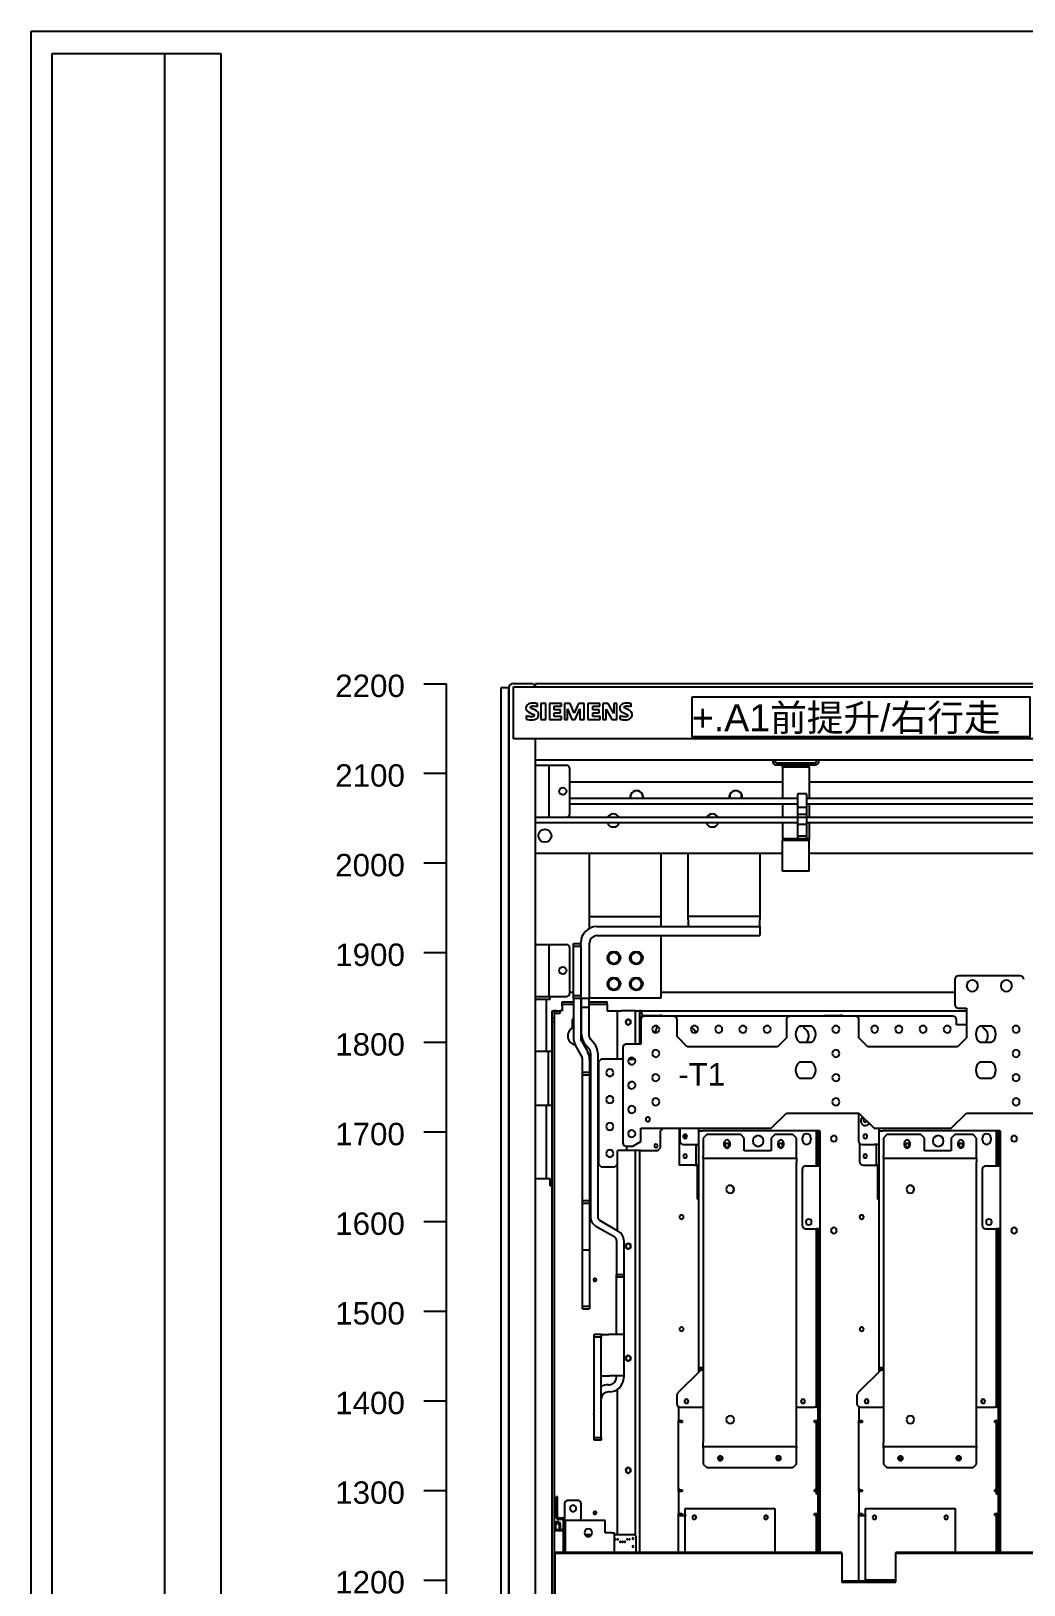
# Model space of a CAD drawing. Header units: inches. Extents: x 0 to 420, y 0 to 297.
# Drawn here: x 0.5 to 89.1, y 158.7 to 297.4 of the extents above; entities that cross this region are included whole.
import ezdxf
from ezdxf.enums import TextEntityAlignment as Align

# ---------------------------------------------------------------- set-up
doc = ezdxf.new("R2010")
doc.units = ezdxf.units.IN
doc.layers.add('Default', color=7, linetype='Continuous')
doc.layers.add('DV1_Default', color=7, linetype='Continuous')
doc.styles.add('SEACAD_arial_ttf', font='arial.ttf', dxfattribs={"height": 0.2})

# ---------------------------------------------------------------- blocks, each defined once
blk = doc.blocks.new('SE')
at = {"layer": 'DV1_Default', "color": 7, "linetype": 'Continuous', "ltscale": 25.4}
for p, q in [((37.57, 239.1), (35.53, 239.1)), ((37.57, 63.1), (37.57, 239.1)), ((43.14, 238.77), (42.42, 238.77)), ((42.42, 238.77), (42.42, 63.49)), ((43.14, 238.77), (43.14, 235.76)), ((43.14, 63.49), (43.14, 238.77)), ((43.14, 63.49), (43.14, 238.77)), ((43.14, 238.77), (43.14, 235.76)), ((43.14, 238.77), (43.14, 63.49)), ((43.14, 238.77), (43.14, 235.76)), ((43.5, 239.13), (45.14, 239.13)), ((43.5, 239.13), (45.14, 239.13)), ((43.54, 234.21), (43.54, 238.85)), ((43.54, 238.85), (48.46, 238.85)), ((45.5, 239.13), (104.78, 239.13)), ((45.5, 238.85), (45.5, 239.13)), ((47.54, 238.85), (106.74, 238.85)), ((45.67, 237.07), (45.67, 237.35)), ((45.99, 237.36), (45.99, 235.92)), ((46.42, 237.36), (45.99, 237.36)), ((46.42, 235.92), (46.42, 237.36)), ((46.76, 237.36), (46.76, 235.92)), ((47.83, 237.36), (46.76, 237.36)), ((47.83, 237.11), (47.83, 237.36)), ((48.08, 237.36), (48.08, 235.92)), ((48.6, 237.36), (48.08, 237.36)), ((48.97, 236.49), (48.6, 237.36)), ((49.35, 237.36), (48.97, 236.49)), ((49.86, 237.36), (49.35, 237.36)), ((49.86, 235.92), (49.86, 237.36)), ((50.19, 237.36), (50.19, 235.92)), ((51.25, 237.36), (50.19, 237.36)), ((51.25, 237.11), (51.25, 237.36)), ((51.51, 237.36), (51.51, 235.92)), ((51.98, 237.36), (51.51, 237.36)), ((52.5, 236.46), (51.98, 237.36)), ((52.5, 237.36), (52.5, 236.46)), ((52.78, 237.36), (52.5, 237.36)), ((52.78, 235.92), (52.78, 237.36)), ((54.04, 237.07), (54.04, 237.35)), ((44.68, 236.25), (44.68, 235.96)), ((44.97, 236.55), (45.27, 236.42)), ((45.46, 236.78), (45.2, 236.9)), ((45.99, 235.92), (46.42, 235.92)), ((46.76, 235.92), (47.83, 235.92)), ((47.18, 237.11), (47.83, 237.11)), ((47.18, 236.78), (47.18, 237.11)), ((47.74, 236.78), (47.18, 236.78)), ((47.18, 236.54), (47.74, 236.54)), ((47.18, 236.2), (47.18, 236.54)), ((47.83, 236.2), (47.18, 236.2)), ((47.74, 236.54), (47.74, 236.78)), ((47.83, 235.92), (47.83, 236.2)), ((48.08, 235.92), (48.36, 235.92)), ((48.36, 236.88), (48.76, 235.92)), ((48.36, 235.92), (48.36, 236.88)), ((48.76, 235.92), (49.04, 235.92)), ((49.04, 235.92), (49.45, 236.88)), ((49.45, 236.88), (49.45, 235.92)), ((49.45, 235.92), (49.86, 235.92)), ((50.19, 235.92), (51.27, 235.92)), ((50.61, 236.78), (50.61, 237.11)), ((50.61, 237.11), (51.25, 237.11)), ((51.18, 236.78), (50.61, 236.78)), ((50.61, 236.54), (51.18, 236.54)), ((50.61, 236.2), (50.61, 236.54)), ((51.27, 236.2), (50.61, 236.2)), ((51.18, 236.54), (51.18, 236.78)), ((51.27, 235.92), (51.27, 236.2)), ((51.51, 235.92), (51.81, 235.92)), ((51.81, 236.84), (52.33, 235.92)), ((51.81, 235.92), (51.81, 236.84)), ((52.33, 235.92), (52.78, 235.92)), ((53.04, 236.25), (53.04, 235.96)), ((53.33, 236.55), (53.62, 236.42)), ((53.82, 236.78), (53.56, 236.9)), ((106.74, 234.21), (43.54, 234.21)), ((45.5, 232.69), (45.5, 234.21)), ((45.5, 69.57), (45.5, 232.69)), ((45.5, 232.33), (45.5, 232.69)), ((45.5, 232.33), (104.78, 232.33)), ((45.5, 231.85), (46.58, 231.85)), ((46.58, 231.85), (46.74, 231.85)), ((46.74, 231.85), (47.06, 231.85)), ((46.74, 227.21), (46.74, 231.85)), ((47.06, 231.85), (48.26, 231.85)), ((66.66, 232.33), (66.66, 232.29)), ((66.86, 232.29), (66.86, 232.33)), ((70.38, 232.05), (67.1, 232.05)), ((70.38, 231.85), (67.1, 231.85)), ((67.54, 231.69), (67.54, 231.85)), ((69.94, 231.69), (67.54, 231.69)), ((67.54, 231.69), (67.54, 231.53)), ((69.94, 231.69), (69.94, 231.85)), ((69.94, 231.69), (69.94, 231.53)), ((70.62, 232.33), (70.62, 232.29)), ((70.82, 232.33), (70.82, 232.29)), ((37.57, 231.1), (35.53, 231.1)), ((48.58, 227.53), (48.58, 231.53)), ((48.58, 230.36), (67.54, 230.36)), ((59.14, 230.36), (59.14, 230.37)), ((59.14, 230.37), (65.54, 230.37)), ((65.54, 230.37), (65.54, 230.36)), ((67.54, 231.53), (67.54, 228.9)), ((69.94, 231.53), (69.94, 228.9)), ((69.94, 230.36), (94.74, 230.36)), ((48.58, 228.9), (68.9, 228.9)), ((54.02, 228.9), (54.02, 229.25)), ((55.06, 229.25), (55.06, 228.9)), ((62.86, 229.25), (62.86, 228.9)), ((63.9, 228.9), (63.9, 229.25)), ((68.9, 229.29), (68.9, 228.09)), ((69.7, 229.29), (68.9, 229.29)), ((69.7, 229.29), (69.7, 228.09)), ((69.7, 228.9), (96.1, 228.9)), ((48.58, 228.42), (68.9, 228.42)), ((67.54, 228.42), (67.54, 227.21)), ((68.9, 228.09), (68.9, 227.45)), ((69.7, 228.09), (68.9, 228.09)), ((68.9, 227.45), (68.9, 227.2)), ((69.7, 227.45), (68.9, 227.45)), ((69.7, 228.42), (96.1, 228.42)), ((69.7, 228.09), (69.7, 227.45)), ((69.7, 227.45), (69.7, 227.2)), ((69.94, 228.42), (69.94, 227.21)), ((45.5, 227.21), (46.58, 227.21)), ((45.5, 227.21), (104.78, 227.21)), ((45.5, 226.73), (68.9, 226.73)), ((46.58, 227.21), (46.74, 227.21)), ((46.74, 227.21), (47.06, 227.21)), ((47.06, 227.21), (48.26, 227.21)), ((51.94, 226.66), (51.94, 226.73)), ((52.98, 226.73), (52.98, 226.66)), ((60.78, 226.73), (60.78, 226.66)), ((61.82, 226.66), (61.82, 226.73)), ((67.54, 226.73), (67.54, 225.45)), ((68.9, 227.2), (68.9, 226.57)), ((69.7, 227.2), (68.9, 227.2)), ((68.9, 226.57), (68.9, 225.53)), ((69.7, 226.57), (68.9, 226.57)), ((69.7, 227.2), (69.7, 226.57)), ((69.7, 226.73), (96.1, 226.73)), ((69.7, 226.57), (69.7, 225.53)), ((69.94, 226.73), (69.94, 225.45)), ((67.54, 225.45), (67.54, 225.29)), ((68.9, 225.29), (67.54, 225.29)), ((67.54, 225.29), (67.54, 225.13)), ((69.94, 225.13), (67.54, 225.13)), ((67.54, 222.41), (67.54, 225.13)), ((68.9, 225.53), (68.9, 225.29)), ((69.7, 225.53), (68.9, 225.53)), ((69.7, 225.29), (68.9, 225.29)), ((69.7, 225.53), (69.7, 225.29)), ((69.94, 225.29), (69.7, 225.29)), ((69.94, 225.45), (69.94, 225.29)), ((69.94, 225.29), (69.94, 225.13)), ((69.94, 222.41), (69.94, 225.13)), ((67.54, 223.96), (45.5, 223.96)), ((50.3, 223.96), (50.3, 219.13)), ((56.7, 223.96), (56.7, 219.13)), ((59.14, 218.09), (59.14, 223.96)), ((65.54, 223.96), (65.54, 218.09)), ((94.74, 223.96), (69.94, 223.96)), ((37.57, 223.1), (35.53, 223.1)), ((69.94, 222.41), (67.54, 222.41)), ((50.3, 219.13), (50.3, 218.33)), ((56.7, 219.13), (56.7, 218.33)), ((50.3, 218.33), (50.3, 217.28)), ((56.7, 218.33), (50.3, 218.33)), ((56.7, 218.33), (56.7, 217.45)), ((59.14, 218.38), (65.54, 218.38)), ((59.14, 218.09), (59.14, 217.45)), ((65.54, 217.45), (65.54, 218.09)), ((50.98, 217.45), (65.54, 217.45)), ((50.98, 216.65), (65.54, 216.65)), ((56.7, 216.65), (56.7, 211.05)), ((65.54, 217.45), (65.54, 216.65)), ((37.57, 215.1), (35.53, 215.1)), ((45.5, 215.85), (46.58, 215.85)), ((46.58, 215.85), (46.74, 215.85)), ((46.74, 215.85), (47.06, 215.85)), ((46.74, 211.21), (46.74, 215.85)), ((47.06, 215.85), (48.26, 215.85)), ((48.58, 211.53), (48.58, 215.53)), ((48.9, 215.69), (48.9, 215.93)), ((48.9, 215.93), (49.54, 215.93)), ((48.9, 211.29), (48.9, 215.69)), ((48.9, 215.69), (49.54, 215.69)), ((49.54, 215.73), (49.54, 216.01)), ((49.54, 215.73), (49.54, 215.69)), ((49.54, 215.69), (49.54, 211.29)), ((50.34, 211.05), (50.34, 216.01)), ((82.94, 212.73), (82.94, 210.49)), ((88.78, 213.05), (83.26, 213.05)), ((45.5, 211.21), (46.58, 211.21)), ((45.5, 210.97), (45.68, 210.97)), ((45.68, 210.97), (46.13, 210.97)), ((46.13, 210.97), (46.32, 210.97)), ((46.32, 210.97), (46.5, 210.97)), ((46.5, 210.97), (46.82, 210.97)), ((46.5, 206.33), (46.5, 210.97)), ((46.58, 211.21), (46.74, 211.21)), ((46.74, 211.21), (47.06, 211.21)), ((46.82, 210.97), (46.82, 211.21)), ((47.06, 211.21), (48.26, 211.21)), ((48.58, 211.61), (48.9, 211.61)), ((48.9, 211.05), (48.9, 211.29)), ((48.9, 211.29), (49.54, 211.29)), ((48.9, 211.05), (48.9, 207.51)), ((48.9, 211.05), (49.54, 211.05)), ((49.54, 211.29), (49.54, 211.25)), ((49.54, 211.05), (49.54, 211.25)), ((49.54, 211.05), (50.34, 211.05)), ((49.54, 211.05), (49.54, 207.51)), ((49.62, 210.25), (49.62, 211.05)), ((50.26, 211.05), (50.26, 210.25)), ((56.7, 211.05), (50.34, 211.05)), ((56.7, 211.61), (82.94, 211.61)), ((46.98, 209.93), (47.18, 209.93)), ((46.98, 209.28), (46.98, 209.93)), ((47.18, 209.93), (47.18, 209.28)), ((47.34, 209.93), (47.18, 209.93)), ((47.34, 209.93), (47.54, 209.93)), ((47.34, 209.73), (47.54, 209.73)), ((47.54, 209.93), (47.7, 209.93)), ((47.54, 209.73), (47.7, 209.73)), ((47.7, 209.73), (47.7, 209.93)), ((47.9, 209.93), (47.7, 209.93)), ((47.9, 210.53), (47.9, 210.73)), ((47.9, 210.73), (48.22, 210.73)), ((47.9, 210.53), (48.22, 210.53)), ((47.9, 210.37), (47.9, 210.53)), ((47.9, 210.37), (47.9, 209.93)), ((48.22, 210.73), (48.9, 210.73)), ((48.22, 210.53), (48.9, 210.53)), ((49.54, 210.73), (49.62, 210.73)), ((49.54, 210.53), (49.62, 210.53)), ((49.62, 210.25), (50.26, 210.25)), ((49.62, 207.82), (49.62, 210.25)), ((50.26, 210.73), (51.58, 210.73)), ((50.26, 210.53), (51.58, 210.53)), ((50.26, 210.25), (50.26, 207.82)), ((51.58, 210.73), (51.9, 210.73)), ((51.58, 210.53), (51.9, 210.53)), ((51.9, 210.53), (51.9, 210.73)), ((51.9, 210.53), (51.9, 210.37)), ((51.9, 210.37), (51.9, 209.93)), ((51.9, 209.93), (52.66, 209.93)), ((52.66, 209.93), (52.82, 209.93)), ((52.82, 209.93), (53.18, 209.93)), ((52.82, 205.61), (52.82, 209.93)), ((54.42, 209.93), (53.18, 209.93)), ((54.42, 209.93), (54.78, 209.93)), ((54.42, 206.97), (54.42, 209.93)), ((54.98, 209.93), (54.78, 209.93)), ((54.78, 209.93), (54.78, 209.69)), ((54.78, 209.69), (54.78, 206.97)), ((54.98, 209.93), (83.98, 209.93)), ((54.98, 209.93), (54.98, 209.69)), ((55.14, 209.53), (56.66, 209.53)), ((57.82, 209.45), (55.22, 209.45)), ((56.66, 209.45), (56.66, 209.53)), ((68.22, 209.45), (57.82, 209.45)), ((74.06, 209.45), (68.22, 209.45)), ((71.3, 209.53), (71.62, 209.53)), ((71.3, 209.45), (71.3, 209.53)), ((71.62, 209.53), (72.74, 209.53)), ((72.74, 209.45), (72.74, 209.53)), ((82.76, 209.45), (74.06, 209.45)), ((83.26, 210.17), (83.98, 210.17)), ((83.98, 210.17), (83.98, 207.53)), ((46.98, 209.28), (47.18, 209.28)), ((46.98, 208.96), (46.98, 209.28)), ((47.18, 208.96), (46.98, 208.96)), ((46.98, 132.69), (46.98, 208.96)), ((47.18, 209.28), (47.18, 208.96)), ((47.18, 208.96), (47.18, 132.69)), ((48.82, 208.41), (48.82, 209.13)), ((54.9, 209.13), (54.9, 206.97)), ((56.38, 208.58), (56.17, 207.98)), ((58.14, 207.64), (58.14, 209.13)), ((59.46, 208.5), (59.46, 208.41)), ((67.9, 209.13), (67.9, 207.53)), ((69.11, 208.59), (70.14, 208.59)), ((69.46, 208.59), (69.46, 208.41)), ((74.38, 207.53), (74.38, 209.13)), ((83.08, 208.69), (83.08, 209.13)), ((83.98, 208.69), (83.08, 208.69)), ((85.19, 208.59), (86.22, 208.59)), ((85.46, 208.59), (85.46, 208.41)), ((37.57, 207.1), (35.53, 207.1)), ((49.62, 205.93), (49.08, 206.87)), ((49.63, 207.19), (50.17, 206.25)), ((49.92, 207), (50.28, 206.58)), ((50.77, 206.99), (50.41, 207.41)), ((53.3, 206.65), (53.3, 198.17)), ((54.9, 206.97), (53.62, 206.97)), ((59.05, 206.73), (58.14, 207.64)), ((59.1, 206.73), (59.05, 206.73)), ((67.1, 206.73), (59.1, 206.73)), ((67.9, 207.53), (67.1, 206.73)), ((70.14, 207.11), (69.11, 207.11)), ((75.18, 206.73), (74.38, 207.53)), ((83.18, 206.73), (75.18, 206.73)), ((83.98, 207.53), (83.18, 206.73)), ((86.22, 207.11), (85.19, 207.11)), ((45.5, 206.33), (46.34, 206.33)), ((46.34, 206.33), (46.66, 206.33)), ((46.66, 201.53), (46.66, 206.33)), ((46.66, 206.33), (46.98, 206.33)), ((46.98, 201.53), (46.98, 206.33)), ((49.7, 204.45), (49.7, 205.61)), ((50.34, 205.61), (50.34, 204.45)), ((50.42, 206.17), (50.42, 191.53)), ((51.06, 206.17), (51.06, 191.53)), ((51.38, 205.61), (51.14, 205.37)), ((51.14, 205.37), (51.14, 196.25)), ((52.98, 205.61), (51.38, 205.61)), ((53.3, 205.61), (52.98, 205.61)), ((53.83, 205.61), (54.38, 205.61)), ((69.11, 205.39), (70.14, 205.39)), ((85.19, 205.39), (86.22, 205.39)), ((49.7, 204.21), (49.7, 204.45)), ((49.7, 204.45), (50.34, 204.45)), ((49.7, 193.01), (49.7, 204.21)), ((49.7, 204.21), (50.34, 204.21)), ((50.34, 204.45), (50.34, 204.21)), ((50.34, 204.21), (50.34, 193.01)), ((70.14, 203.91), (69.11, 203.91)), ((86.22, 203.91), (85.19, 203.91)), ((45.5, 201.53), (46.34, 201.53)), ((46.34, 201.53), (46.66, 201.53)), ((46.5, 194.97), (46.5, 201.53)), ((46.66, 201.53), (46.98, 201.53)), ((66.54, 199.45), (67.9, 200.81)), ((67.9, 200.81), (74.38, 200.81)), ((74.34, 200.81), (74.34, 198.33)), ((74.38, 200.81), (75.74, 199.45)), ((82.62, 199.45), (83.98, 200.81)), ((83.98, 200.81), (90.46, 200.81)), ((37.57, 199.1), (35.53, 199.1)), ((54.92, 198.27), (54.92, 199.45)), ((54.92, 199.45), (66.54, 199.45)), ((56.66, 199.24), (56.96, 199.45)), ((56.66, 197.72), (56.66, 199.24)), ((58.34, 199.45), (58.34, 196.17)), ((58.38, 199.45), (58.38, 198.33)), ((60.06, 199.45), (60.06, 198.01)), ((60.1, 178.08), (60.1, 199.23)), ((60.1, 199.23), (60.42, 199.23)), ((70.42, 199.23), (60.42, 199.23)), ((60.8, 198.89), (60.48, 198.57)), ((60.48, 198.57), (60.48, 196.96)), ((63.82, 198.89), (60.8, 198.89)), ((64.14, 198.57), (63.82, 198.89)), ((64.14, 197.45), (64.14, 198.57)), ((66.86, 198.89), (66.54, 198.57)), ((66.54, 198.57), (66.54, 197.45)), ((68.48, 198.89), (66.86, 198.89)), ((68.8, 198.57), (68.48, 198.89)), ((68.8, 196.96), (68.8, 198.57)), ((69.34, 198.38), (69.34, 198.6)), ((70.07, 198.6), (70.07, 198.38)), ((70.58, 199.23), (70.42, 199.23)), ((70.58, 198.43), (70.58, 199.23)), ((70.74, 199.23), (70.58, 199.23)), ((70.58, 196.09), (70.58, 198.43)), ((70.74, 198.43), (70.58, 198.43)), ((70.74, 199.23), (70.74, 199.23)), ((70.74, 196.09), (70.74, 199.23)), ((70.9, 199.23), (70.74, 199.23)), ((70.9, 199.23), (70.9, 196.09)), ((75.74, 199.45), (82.62, 199.45)), ((76.14, 199.45), (76.14, 198.01)), ((76.18, 178.08), (76.18, 199.23)), ((76.18, 199.23), (76.5, 199.23)), ((86.5, 199.23), (76.5, 199.23)), ((76.88, 198.89), (76.56, 198.57)), ((76.56, 198.57), (76.56, 196.96)), ((79.9, 198.89), (76.88, 198.89)), ((80.22, 198.57), (79.9, 198.89)), ((80.22, 197.45), (80.22, 198.57)), ((82.94, 198.89), (82.62, 198.57)), ((82.62, 198.57), (82.62, 197.45)), ((84.56, 198.89), (82.94, 198.89)), ((84.88, 198.57), (84.56, 198.89)), ((84.88, 196.96), (84.88, 198.57)), ((85.42, 198.38), (85.42, 198.6)), ((86.15, 198.6), (86.15, 198.38)), ((86.66, 199.23), (86.5, 199.23)), ((86.66, 198.43), (86.66, 199.23)), ((86.82, 199.23), (86.66, 199.23)), ((86.66, 196.09), (86.66, 198.43)), ((86.82, 198.43), (86.66, 198.43)), ((86.82, 199.23), (86.82, 199.23)), ((86.82, 196.09), (86.82, 199.23)), ((86.98, 199.23), (86.82, 199.23)), ((86.98, 199.23), (86.98, 196.09)), ((52.82, 196.25), (52.82, 197.48)), ((52.98, 197.48), (52.82, 197.48)), ((53.62, 197.48), (52.98, 197.48)), ((53.62, 197.85), (54.2, 197.85)), ((53.62, 197.85), (53.62, 197.48)), ((54.9, 197.48), (53.62, 197.48)), ((54.2, 197.85), (54.92, 198.27)), ((54.42, 163.09), (54.42, 197.48)), ((54.78, 197.48), (54.78, 161.61)), ((54.9, 197.48), (56.42, 197.48)), ((56.42, 197.48), (56.66, 197.72)), ((58.7, 198.01), (59.7, 198.01)), ((59.7, 198.01), (60.06, 198.01)), ((59.86, 196.17), (59.86, 198.01)), ((60.06, 198.01), (60.06, 196.17)), ((60.48, 196.8), (60.48, 196.96)), ((62.36, 197.93), (62.36, 198.17)), ((62.84, 198.17), (62.84, 197.93)), ((66.54, 197.45), (64.14, 197.45)), ((67.16, 197.93), (67.16, 198.17)), ((67.64, 198.17), (67.64, 197.93)), ((68.8, 196.8), (68.8, 196.96)), ((74.42, 198.12), (74.42, 196.49)), ((74.66, 198.01), (75.78, 198.01)), ((76.14, 198.01), (75.78, 198.01)), ((75.94, 196.17), (75.94, 198.01)), ((76.14, 198.01), (76.14, 196.17)), ((76.56, 196.8), (76.56, 196.96)), ((78.44, 197.93), (78.44, 198.17)), ((78.92, 198.17), (78.92, 197.93)), ((82.62, 197.45), (80.22, 197.45)), ((83.24, 197.93), (83.24, 198.17)), ((83.72, 198.17), (83.72, 197.93)), ((84.88, 196.8), (84.88, 196.96)), ((51.14, 196.25), (51.38, 196.01)), ((51.38, 196.01), (52.58, 196.01)), ((52.58, 196.01), (52.82, 196.25)), ((52.82, 190.33), (52.82, 196.25)), ((59.7, 196.17), (58.34, 196.17)), ((59.7, 196.17), (59.86, 196.17)), ((59.86, 196.17), (60.06, 196.17)), ((60.04, 196.06), (59.94, 196.06)), ((59.94, 196.06), (59.94, 193.13)), ((60.04, 196.06), (60.06, 196.06)), ((60.06, 196.06), (60.1, 196.06)), ((60.48, 196.8), (68.8, 196.8)), ((60.48, 196.8), (60.48, 196.44)), ((60.48, 196.44), (60.48, 171.41)), ((68.8, 196.8), (68.8, 196.44)), ((68.8, 171.41), (68.8, 196.44)), ((69.3, 195.77), (69.3, 190.81)), ((69.62, 196.09), (70.58, 196.09)), ((70.58, 196.09), (70.9, 196.09)), ((70.9, 196.09), (70.9, 190.49)), ((74.74, 196.17), (75.78, 196.17)), ((75.78, 196.17), (75.94, 196.17)), ((76.14, 196.17), (75.94, 196.17)), ((76.12, 196.06), (76.02, 196.06)), ((76.02, 196.06), (76.02, 193.13)), ((76.12, 196.06), (76.14, 196.06)), ((76.14, 196.06), (76.18, 196.06)), ((76.56, 196.8), (84.88, 196.8)), ((76.56, 196.8), (76.56, 196.44)), ((76.56, 196.44), (76.56, 171.41)), ((84.88, 196.8), (84.88, 196.44)), ((84.88, 171.41), (84.88, 196.44)), ((85.38, 195.77), (85.38, 190.81)), ((85.7, 196.09), (86.66, 196.09)), ((86.66, 196.09), (86.98, 196.09)), ((86.98, 196.09), (86.98, 190.49)), ((45.5, 194.97), (45.68, 194.97)), ((45.68, 194.97), (46.13, 194.97)), ((46.13, 194.97), (46.32, 194.97)), ((46.32, 194.97), (46.5, 194.97)), ((46.5, 194.97), (46.82, 194.97)), ((46.82, 194.33), (46.82, 194.97)), ((46.98, 194.33), (46.82, 194.33)), ((49.7, 192.77), (49.7, 193.01)), ((49.7, 193.01), (50.34, 193.01)), ((49.7, 188.61), (49.7, 192.77)), ((49.7, 192.77), (50.34, 192.77)), ((50.34, 193.01), (50.34, 192.77)), ((50.34, 192.77), (50.34, 188.61)), ((60.04, 193.13), (59.94, 193.13)), ((60.04, 193.13), (60.06, 193.13)), ((60.06, 193.13), (60.1, 193.13)), ((60.1, 178.08), (60.1, 193.13)), ((76.12, 193.13), (76.02, 193.13)), ((76.12, 193.13), (76.14, 193.13)), ((76.14, 193.13), (76.18, 193.13)), ((76.18, 178.08), (76.18, 193.13)), ((37.57, 191.1), (35.53, 191.1)), ((52.58, 189.73), (50.9, 190.7)), ((51.22, 191.25), (52.9, 190.28)), ((69.62, 190.49), (70.58, 190.49)), ((70.58, 175.76), (70.58, 190.49)), ((70.9, 190.49), (70.58, 190.49)), ((70.74, 161.61), (70.74, 190.49)), ((70.9, 190.49), (70.9, 161.61)), ((85.7, 190.49), (86.66, 190.49)), ((86.66, 175.76), (86.66, 190.49)), ((86.98, 190.49), (86.66, 190.49)), ((86.82, 161.61), (86.82, 190.49)), ((86.98, 190.49), (86.98, 161.61)), ((49.7, 183.57), (49.7, 188.61)), ((49.7, 188.61), (50.34, 188.61)), ((50.34, 188.61), (50.34, 183.57)), ((52.74, 189.45), (52.74, 186.41)), ((53.38, 189.45), (53.38, 186.41)), ((52.74, 186.17), (52.74, 186.41)), ((52.74, 186.41), (53.38, 186.41)), ((52.74, 181.05), (52.74, 186.17)), ((53.38, 186.17), (52.74, 186.17)), ((53.38, 186.41), (53.38, 186.17)), ((53.38, 186.17), (53.38, 181.05)), ((37.57, 183.1), (35.53, 183.1)), ((49.7, 183.33), (49.7, 183.57)), ((49.7, 183.57), (50.34, 183.57)), ((49.7, 183.33), (50.34, 183.33)), ((50.34, 183.57), (50.34, 183.33)), ((50.74, 180.81), (50.74, 181.05)), ((51.38, 181.05), (50.74, 181.05)), ((50.74, 171.85), (50.74, 180.81)), ((51.38, 180.81), (50.74, 180.81)), ((51.38, 181.05), (51.38, 180.81)), ((51.38, 181.05), (52.02, 181.05)), ((51.38, 171.85), (51.38, 180.81)), ((52.1, 181.05), (52.02, 181.05)), ((53.38, 181.05), (52.1, 181.05)), ((53.38, 181.05), (53.38, 177.37)), ((60.26, 177.88), (58.21, 175.83)), ((60.42, 178.08), (60.1, 178.08)), ((60.1, 177.97), (60.1, 178.08)), ((60.1, 177.72), (60.1, 177.97)), ((60.26, 177.97), (60.1, 177.97)), ((60.26, 177.88), (60.26, 178.08)), ((60.42, 177.88), (60.26, 177.88)), ((60.42, 178.08), (60.42, 177.88)), ((76.34, 177.88), (74.29, 175.83)), ((76.5, 178.08), (76.18, 178.08)), ((76.18, 177.97), (76.18, 178.08)), ((76.18, 177.72), (76.18, 177.97)), ((76.34, 177.97), (76.18, 177.97)), ((76.34, 177.88), (76.34, 178.08)), ((76.5, 177.88), (76.34, 177.88)), ((76.5, 178.08), (76.5, 177.88)), ((51.38, 177.37), (52.02, 177.37)), ((52.02, 177.37), (52.1, 177.37)), ((52.02, 176.57), (52.1, 176.57)), ((53.38, 177.37), (52.1, 177.37)), ((52.74, 177.21), (52.74, 177.37)), ((52.82, 163.21), (52.82, 176.15)), ((53.38, 177.37), (53.38, 177.21)), ((37.57, 175.1), (35.53, 175.1)), ((52.1, 175.93), (52.02, 175.93)), ((58.12, 175.6), (58.12, 174.88)), ((70.58, 174.56), (70.58, 175.76)), ((70.74, 175.76), (70.58, 175.76)), ((74.2, 175.6), (74.2, 174.88)), ((86.66, 174.56), (86.66, 175.76)), ((86.82, 175.76), (86.66, 175.76)), ((58.28, 174.6), (58.28, 174.54)), ((58.28, 174.54), (58.28, 174.43)), ((58.28, 174.43), (58.28, 173.37)), ((58.28, 173.37), (58.6, 173.37)), ((58.28, 173.32), (58.28, 173.37)), ((58.44, 174.56), (60.48, 174.56)), ((58.44, 173.37), (58.44, 173.32)), ((58.6, 173.37), (58.6, 173.21)), ((68.8, 174.56), (70.42, 174.56)), ((70.58, 174.56), (70.42, 174.56)), ((70.42, 173.21), (70.42, 173.37)), ((70.42, 173.37), (70.74, 173.37)), ((70.58, 174.56), (70.74, 174.56)), ((74.36, 174.6), (74.36, 174.54)), ((74.36, 174.54), (74.36, 174.43)), ((74.36, 174.43), (74.36, 173.37)), ((74.36, 173.37), (74.68, 173.37)), ((74.36, 173.32), (74.36, 173.37)), ((74.52, 174.56), (76.56, 174.56)), ((74.52, 173.37), (74.52, 173.32)), ((74.68, 173.37), (74.68, 173.21)), ((84.88, 174.56), (86.5, 174.56)), ((86.66, 174.56), (86.5, 174.56)), ((86.5, 173.21), (86.5, 173.37)), ((86.5, 173.37), (86.82, 173.37)), ((86.66, 174.56), (86.82, 174.56)), ((58.28, 167.3), (58.28, 173.32)), ((70.58, 172.83), (70.58, 173.15)), ((70.74, 172.83), (70.58, 172.83)), ((70.58, 172.42), (70.58, 172.83)), ((70.74, 172.42), (70.58, 172.42)), ((70.58, 167), (70.58, 172.42)), ((74.36, 167.3), (74.36, 173.32)), ((86.66, 172.83), (86.66, 173.15)), ((86.82, 172.83), (86.66, 172.83)), ((86.66, 172.42), (86.66, 172.83)), ((86.82, 172.42), (86.66, 172.42)), ((86.66, 167), (86.66, 172.42)), ((50.74, 171.61), (50.74, 171.85)), ((50.74, 171.85), (51.38, 171.85)), ((51.38, 171.61), (50.74, 171.61)), ((51.38, 171.85), (51.38, 171.61)), ((60.48, 171.05), (60.48, 171.41)), ((60.48, 170.95), (60.48, 171.05)), ((60.48, 171.05), (68.8, 171.05)), ((60.48, 170.95), (60.48, 169.47)), ((68.8, 171.05), (68.8, 171.41)), ((68.8, 171.05), (68.8, 170.95)), ((68.8, 169.47), (68.8, 170.95)), ((76.56, 171.05), (76.56, 171.41)), ((76.56, 170.95), (76.56, 171.05)), ((76.56, 171.05), (84.88, 171.05)), ((76.56, 170.95), (76.56, 169.47)), ((84.88, 171.05), (84.88, 171.41)), ((84.88, 171.05), (84.88, 170.95)), ((84.88, 169.47), (84.88, 170.95)), ((60.48, 169.47), (60.8, 169.17)), ((60.8, 169.17), (68.48, 169.17)), ((68.48, 169.17), (68.8, 169.47)), ((76.56, 169.47), (76.88, 169.17)), ((76.88, 169.17), (84.56, 169.17)), ((84.56, 169.17), (84.88, 169.47)), ((37.57, 167.1), (35.53, 167.1)), ((47.34, 166.57), (47.34, 166.25)), ((47.46, 166.57), (47.34, 166.57)), ((47.46, 166.25), (47.46, 166.57)), ((58.28, 167.08), (58.28, 167.3)), ((58.28, 167.03), (58.28, 167.08)), ((58.28, 167.08), (58.6, 167.08)), ((58.28, 167.03), (58.28, 165.72)), ((58.6, 167.03), (58.28, 167.03)), ((58.6, 167.2), (58.6, 167.03)), ((70.42, 167.03), (70.42, 167.2)), ((70.42, 167.08), (70.58, 167.08)), ((70.58, 167.03), (70.42, 167.03)), ((70.74, 167), (70.58, 167)), ((70.58, 166.81), (70.58, 167)), ((70.74, 166.81), (70.58, 166.81)), ((74.36, 167.08), (74.36, 167.3)), ((74.36, 167.03), (74.36, 167.08)), ((74.36, 167.08), (74.68, 167.08)), ((74.36, 167.03), (74.36, 165.72)), ((74.68, 167.03), (74.36, 167.03)), ((74.68, 167.2), (74.68, 167.03)), ((86.5, 167.03), (86.5, 167.2)), ((86.5, 167.08), (86.66, 167.08)), ((86.66, 167.03), (86.5, 167.03)), ((86.82, 167), (86.66, 167)), ((86.66, 166.81), (86.66, 167)), ((86.82, 166.81), (86.66, 166.81)), ((47.34, 166.25), (47.34, 164.77)), ((47.46, 164.77), (47.46, 166.25)), ((48.1, 165.93), (48.1, 164.61)), ((49.26, 166.25), (48.42, 166.25)), ((49.58, 164.6), (49.58, 165.93)), ((58.28, 165.72), (58.28, 165.66)), ((58.28, 165.66), (58.28, 165.07)), ((58.28, 165.07), (58.6, 165.07)), ((58.28, 164.89), (58.28, 165.07)), ((58.6, 165.07), (58.6, 164.89)), ((58.88, 165.53), (66.88, 165.53)), ((58.88, 161.61), (58.88, 165.53)), ((58.88, 165.53), (66.88, 165.53)), ((66.88, 165.53), (66.88, 161.61)), ((70.42, 164.89), (70.42, 165.07)), ((70.42, 165.07), (70.74, 165.07)), ((74.36, 165.72), (74.36, 165.66)), ((74.36, 165.66), (74.36, 165.07)), ((74.36, 165.07), (74.68, 165.07)), ((74.36, 164.89), (74.36, 165.07)), ((74.68, 165.07), (74.68, 164.89)), ((74.96, 165.53), (82.96, 165.53)), ((74.96, 159.13), (74.96, 165.53)), ((74.96, 165.53), (82.96, 165.53)), ((82.96, 165.53), (82.96, 161.61)), ((86.5, 164.89), (86.5, 165.07)), ((86.5, 165.07), (86.82, 165.07)), ((47.3, 164.08), (47.3, 163.53)), ((47.45, 164.21), (47.46, 164.21)), ((47.54, 164.69), (47.94, 164.69)), ((47.54, 164.57), (47.94, 164.57)), ((47.61, 164.08), (47.61, 163.6)), ((47.73, 163.6), (47.73, 164.08)), ((47.86, 163.61), (48.02, 163.77)), ((48.02, 161.61), (48.02, 164.49)), ((48.14, 164.49), (48.14, 161.61)), ((51.72, 164.44), (48.14, 164.44)), ((49.5, 164.44), (49.58, 164.6)), ((51.72, 164.17), (51.72, 164.44)), ((51.72, 163.36), (51.72, 164.17)), ((58.28, 164.89), (58.28, 164.89)), ((58.28, 164.89), (58.44, 164.89)), ((58.28, 161.61), (58.28, 164.89)), ((58.6, 164.89), (58.44, 164.89)), ((58.44, 164.89), (58.44, 164.89)), ((70.58, 164.89), (70.42, 164.89)), ((70.58, 164.89), (70.58, 164.89)), ((70.74, 164.89), (70.58, 164.89)), ((70.58, 164.57), (70.58, 164.89)), ((70.58, 161.61), (70.58, 164.57)), ((70.58, 164.57), (70.74, 164.57)), ((74.36, 164.89), (74.36, 164.89)), ((74.36, 164.89), (74.52, 164.89)), ((74.36, 159.07), (74.36, 164.89)), ((74.68, 164.89), (74.52, 164.89)), ((74.52, 164.89), (74.52, 164.89)), ((86.66, 164.89), (86.5, 164.89)), ((86.66, 164.89), (86.66, 164.89)), ((86.82, 164.89), (86.66, 164.89)), ((86.66, 164.57), (86.66, 164.89)), ((86.66, 161.61), (86.66, 164.57)), ((86.66, 164.57), (86.82, 164.57)), ((47.38, 163.53), (47.18, 163.53)), ((47.46, 163.61), (47.3, 163.61)), ((47.94, 163.53), (47.38, 163.53)), ((47.61, 163.61), (47.46, 163.61)), ((47.61, 163.6), (47.73, 163.6)), ((47.89, 163.61), (47.73, 163.61)), ((47.94, 163.53), (48.02, 163.53)), ((49.91, 163.21), (50.54, 163.21)), ((52.28, 163.36), (51.72, 163.36)), ((52.28, 163.36), (52.55, 163.36)), ((52.55, 161.61), (52.55, 163.36)), ((52.55, 163.21), (54.3, 163.21)), ((52.82, 162.77), (52.82, 162.78)), ((54.3, 163.21), (54.46, 163.05)), ((54.46, 163.05), (54.46, 161.61)), ((47.26, 161.29), (47.18, 161.29)), ((47.26, 161.12), (47.18, 161.12)), ((47.26, 161.61), (47.26, 161.5)), ((72.86, 161.61), (47.26, 161.61)), ((47.26, 157.41), (47.26, 161.5)), ((72.86, 161.5), (47.26, 161.5)), ((72.86, 161.5), (72.86, 161.61)), ((72.86, 161.5), (72.86, 158.95)), ((103.26, 161.61), (77.66, 161.61)), ((77.66, 161.5), (77.66, 161.61)), ((103.26, 161.5), (77.66, 161.5)), ((77.66, 158.95), (77.66, 161.5)), ((37.57, 159.1), (35.53, 159.1)), ((72.86, 159.07), (77.66, 159.07)), ((72.86, 158.95), (77.66, 158.95)), ((77.66, 159.13), (74.96, 159.13))]:
    blk.add_line(p, q, dxfattribs=at)
blk.add_lwpolyline([(59.46, 237.92), (59.46, 234.41), (89.65, 234.41), (89.65, 237.92), (59.46, 237.92)], dxfattribs=at)
for centre, radius in [((47.94, 229.53), 0.32), ((46.34, 225.56), 0.58), ((52.5, 214.65), 0.58), ((54.5, 214.65), 0.58), ((47.94, 213.53), 0.32), ((52.5, 212.33), 0.58), ((54.5, 212.33), 0.58)]:
    blk.add_circle(centre, radius, dxfattribs=at)
for centre, radius, start, end in [((43.5, 238.77), 0.36, 90, 180), ((43.5, 238.77), 0.36, 90, 180), ((45.14, 238.77), 0.36, 13.2033, 90), ((45.14, 238.77), 0.36, 13.2033, 90), ((45.31, 236.09), 1.04, 69.5792, 80.5002), ((53.68, 236.1), 1.04, 69.5678, 80.6269), ((45.36, 237.33), 0.457, 233.9055, 250.1926), ((55.08, 247.34), 11.56, 259.8239, 261.0779), ((53.61, 236.23), 0.587, 38.9943, 69.08), ((53.71, 236.36), 0.428, 307.4418, 35.0659), ((48.26, 231.53), 0.32, 0, 90), ((67.1, 232.29), 0.44, 180, 270), ((67.1, 232.29), 0.24, 180, 270), ((70.38, 232.29), 0.44, 270, 360), ((70.38, 232.29), 0.24, 270, 360), ((54.54, 229), 0.58, 350.9257, 189.0743), ((63.38, 229), 0.58, 350.9257, 189.0743), ((48.26, 227.53), 0.32, 270, 360), ((52.46, 226.92), 0.58, 30.1644, 149.8356), ((54.54, 229), 0.58, 260.1644, 279.8356), ((61.3, 226.92), 0.58, 30.1644, 153.7084), ((63.38, 229), 0.58, 260.1644, 279.8356), ((52.46, 226.92), 0.58, 198.9718, 341.0282), ((61.3, 226.92), 0.58, 198.9718, 341.0282), ((50.98, 216.01), 1.44, 90, 180), ((50.98, 216.01), 0.64, 90, 180), ((48.26, 215.53), 0.32, 0, 90), ((52.5, 214.65), 0.48, 0, 180), ((54.5, 214.65), 0.48, 0, 180), ((52.5, 214.65), 0.48, 180, 360), ((54.5, 214.65), 0.48, 180, 360), ((52.5, 212.33), 0.48, 0, 180), ((52.5, 212.33), 0.48, 180, 360), ((54.5, 212.33), 0.48, 0, 180), ((54.5, 212.33), 0.48, 180, 360), ((83.26, 212.73), 0.32, 90, 180), ((84.5, 212.17), 0.508, 0, 180), ((84.5, 212.17), 0.508, 180, 360), ((87.54, 212.17), 0.508, 0, 180), ((87.54, 212.17), 0.508, 180, 360), ((88.78, 212.73), 0.32, 0, 90), ((48.26, 211.53), 0.32, 270, 360), ((47.34, 209.57), 0.36, 90, 116.3878), ((47.34, 209.57), 0.16, 90, 180), ((55.14, 209.69), 0.36, 180, 246.61), ((55.22, 209.13), 0.32, 90, 180), ((55.14, 209.69), 0.16, 180, 270), ((56.66, 209.17), 0.36, 51.0576, 90), ((57.82, 209.13), 0.32, 0, 90), ((68.22, 209.13), 0.32, 90, 180), ((72.74, 209.17), 0.36, 51.0576, 90), ((74.06, 209.13), 0.32, 0, 90), ((82.76, 209.13), 0.32, 0, 90), ((83.26, 210.49), 0.32, 180, 270), ((49.18, 207.69), 0.8, 116.7437, 260.9988), ((48.98, 209.13), 0.16, 120, 180), ((49.22, 208.93), 0.368, 150.4082, 209.5918), ((49.18, 207.69), 0.8, 56.633, 63.2563), ((53.78, 208.93), 0.24, 0, 180), ((53.78, 208.93), 0.24, 180, 360), ((53.78, 208.93), 0.212, 0, 180), ((53.78, 208.93), 0.212, 180, 360), ((56.24, 208.29), 0.32, 0, 180), ((56.24, 208.29), 0.32, 180, 360), ((59.7, 208.29), 0.32, 0, 180), ((59.7, 208.29), 0.32, 180, 360), ((59.1, 207.69), 0.8, 22.8667, 63.2563), ((61.86, 208.29), 0.32, 0, 180), ((61.86, 208.29), 0.32, 180, 360), ((64.02, 208.29), 0.32, 0, 180), ((64.02, 208.29), 0.32, 180, 360), ((66.18, 208.29), 0.32, 0, 180), ((66.18, 208.29), 0.32, 180, 360), ((69.62, 207.85), 0.9, 124.6921, 235.3079), ((69.14, 208.93), 0.368, 260.0905, 292.495), ((69.1, 207.69), 0.8, 313.5312, 63.2563), ((69.62, 207.85), 0.9, 304.6921, 55.3079), ((72.32, 208.29), 0.32, 0, 180), ((72.32, 208.29), 0.32, 180, 360), ((75.78, 208.29), 0.32, 0, 180), ((75.78, 208.29), 0.32, 180, 360), ((77.94, 208.29), 0.32, 0, 180), ((77.94, 208.29), 0.32, 180, 360), ((80.1, 208.29), 0.32, 0, 180), ((80.1, 208.29), 0.32, 180, 360), ((82.26, 208.29), 0.32, 0, 180), ((82.26, 208.29), 0.32, 180, 360), ((85.7, 207.85), 0.9, 124.6921, 235.3079), ((85.1, 208.93), 0.368, 278.5723, 292.495), ((85.1, 207.69), 0.8, 313.5312, 63.2563), ((85.7, 207.85), 0.9, 304.6921, 55.3079), ((88.4, 208.29), 0.32, 0, 180), ((88.4, 208.29), 0.32, 180, 360), ((50.18, 207.51), 1.28, 180, 210), ((50.18, 207.51), 0.64, 180, 210), ((50.9, 207.82), 1.28, 180, 220), ((49.18, 207.69), 0.8, 309.7934, 320.158), ((50.9, 207.82), 0.64, 180, 220), ((49.78, 206.17), 1.28, 0, 40), ((53.62, 206.65), 0.32, 90, 180), ((49.06, 205.61), 0.64, 0, 30), ((49.06, 205.61), 1.28, 0, 30), ((49.78, 206.17), 0.64, 0, 40), ((54.1, 205.45), 0.32, 90, 270), ((54.1, 205.45), 0.32, 270, 90), ((56.24, 206.13), 0.32, 0, 180), ((56.24, 206.13), 0.32, 180, 360), ((69.62, 204.65), 0.9, 124.6921, 235.3079), ((69.62, 204.65), 0.9, 304.6921, 55.3079), ((72.32, 206.13), 0.32, 0, 180), ((72.32, 206.13), 0.32, 180, 360), ((85.7, 204.65), 0.9, 124.6921, 235.3079), ((85.7, 204.65), 0.9, 304.6921, 55.3079), ((88.4, 206.13), 0.32, 0, 180), ((88.4, 206.13), 0.32, 180, 360), ((52.14, 204.41), 0.32, 0, 180), ((52.14, 204.41), 0.32, 180, 360), ((56.24, 203.97), 0.32, 0, 180), ((56.24, 203.97), 0.32, 180, 360), ((72.32, 203.97), 0.32, 0, 180), ((72.32, 203.97), 0.32, 180, 360), ((88.4, 203.97), 0.32, 0, 180), ((88.4, 203.97), 0.32, 180, 360), ((54.1, 203.29), 0.32, 90, 270), ((54.1, 203.29), 0.32, 270, 90), ((52.14, 202.01), 0.32, 0, 180), ((52.14, 202.01), 0.32, 180, 360), ((54.1, 201.13), 0.32, 90, 270), ((54.1, 201.13), 0.32, 270, 90), ((56.24, 201.81), 0.32, 0, 180), ((56.24, 201.81), 0.32, 180, 360), ((72.32, 201.81), 0.32, 0, 180), ((72.32, 201.81), 0.32, 180, 360), ((88.4, 201.81), 0.32, 0, 180), ((88.4, 201.81), 0.32, 180, 360), ((52.14, 199.61), 0.32, 0, 180), ((55.54, 200.25), 0.2, 0, 180), ((55.54, 200.25), 0.2, 180, 360), ((74.94, 200.09), 0.4, 118.5701, 180), ((74.94, 200.09), 0.4, 180, 331.4299), ((74.94, 200.17), 0.168, 115.323, 180), ((74.94, 200.17), 0.168, 180, 334.677), ((52.14, 199.61), 0.32, 180, 360), ((54.1, 198.97), 0.32, 90, 270), ((54.1, 198.97), 0.32, 270, 90), ((58.7, 198.33), 0.32, 180, 270), ((58.86, 198.73), 0.18, 0, 180), ((58.86, 198.73), 0.18, 180, 360), ((59.14, 198.53), 0.368, 115.4274, 173.4973), ((62.6, 198.17), 0.24, 0, 180), ((65.38, 198.32), 0.48, 0, 180), ((65.38, 198.32), 0.48, 180, 360), ((67.4, 198.17), 0.24, 0, 180), ((69.7, 198.6), 0.368, 0, 180), ((69.7, 198.38), 0.368, 180, 360), ((72.14, 198.53), 0.26, 0, 180), ((72.14, 198.53), 0.26, 180, 360), ((74.66, 198.33), 0.32, 180, 270), ((74.94, 198.73), 0.18, 0, 180), ((74.94, 198.73), 0.18, 180, 360), ((78.68, 198.17), 0.24, 0, 180), ((81.46, 198.32), 0.48, 0, 180), ((81.46, 198.32), 0.48, 180, 360), ((83.48, 198.17), 0.24, 0, 180), ((85.78, 198.6), 0.368, 0, 180), ((85.78, 198.38), 0.368, 180, 360), ((88.22, 198.53), 0.26, 0, 180), ((88.22, 198.53), 0.26, 180, 360), ((52.14, 197.21), 0.32, 0, 180), ((52.14, 197.21), 0.32, 180, 360), ((53.62, 198.17), 0.32, 180, 270), ((56.26, 197.88), 0.16, 0, 180), ((56.26, 197.88), 0.16, 180, 360), ((58.86, 196.97), 0.168, 0, 180), ((58.86, 196.97), 0.168, 180, 360), ((62.6, 197.93), 0.24, 180, 360), ((62.6, 197.93), 0.172, 0, 180), ((62.6, 197.93), 0.172, 180, 360), ((67.4, 197.93), 0.24, 180, 360), ((67.4, 197.93), 0.172, 0, 180), ((67.4, 197.93), 0.172, 180, 360), ((74.94, 196.97), 0.168, 0, 180), ((74.94, 196.97), 0.168, 180, 360), ((78.68, 197.93), 0.24, 180, 360), ((78.68, 197.93), 0.172, 0, 180), ((78.68, 197.93), 0.172, 180, 360), ((83.48, 197.93), 0.24, 180, 360), ((83.48, 197.93), 0.172, 0, 180), ((83.48, 197.93), 0.172, 180, 360), ((69.62, 195.77), 0.32, 90, 180), ((74.74, 196.49), 0.32, 180, 270), ((85.7, 195.77), 0.32, 90, 180), ((62.88, 194.01), 0.35, 0, 180), ((62.86, 194), 0.356, 90, 95.1643), ((62.86, 194), 0.356, 320.5248, 90), ((78.96, 194.01), 0.35, 0, 180), ((78.94, 194), 0.356, 90, 95.2539), ((78.94, 194), 0.356, 316.2397, 90), ((62.88, 194.01), 0.35, 180, 360), ((78.96, 194.01), 0.35, 180, 360), ((51.38, 191.53), 0.96, 180, 240), ((51.38, 191.53), 0.32, 180, 240), ((58.54, 191.53), 0.18, 90, 270), ((58.54, 191.53), 0.18, 270, 90), ((74.62, 191.53), 0.18, 90, 270), ((74.62, 191.53), 0.18, 270, 90), ((52.42, 189.45), 0.96, 0, 60), ((69.62, 190.81), 0.32, 180, 270), ((69.9, 191.09), 0.256, 90, 270), ((69.9, 191.09), 0.256, 270, 90), ((72.14, 190.33), 0.26, 0, 180), ((72.14, 190.33), 0.26, 180, 360), ((85.7, 190.81), 0.32, 180, 270), ((85.98, 191.09), 0.256, 90, 270), ((85.98, 191.09), 0.256, 270, 90), ((88.22, 190.33), 0.26, 0, 180), ((88.22, 190.33), 0.26, 180, 360), ((52.42, 189.45), 0.32, 0, 60), ((53.78, 188.93), 0.24, 0, 180), ((53.78, 188.93), 0.24, 180, 360), ((53.78, 188.93), 0.212, 0, 180), ((53.78, 188.93), 0.212, 180, 360), ((50.82, 185.93), 0.136, 90, 270), ((50.82, 185.93), 0.136, 270, 90), ((58.54, 181.53), 0.18, 90, 270), ((58.54, 181.53), 0.18, 270, 90), ((74.62, 181.53), 0.18, 90, 270), ((74.62, 181.53), 0.18, 270, 90), ((53.78, 178.93), 0.24, 0, 180), ((53.78, 178.93), 0.24, 180, 360), ((53.78, 178.93), 0.212, 0, 180), ((53.78, 178.93), 0.212, 180, 360), ((52.02, 175.29), 1.28, 90, 120), ((52.1, 177.21), 0.64, 270, 360), ((52.1, 177.21), 1.28, 270, 360), ((52.02, 175.29), 0.64, 90, 180), ((58.44, 175.6), 0.32, 135, 180), ((58.44, 174.88), 0.32, 180, 270), ((58.98, 175.09), 0.18, 0, 180), ((58.98, 175.09), 0.18, 180, 360), ((58.98, 175.09), 0.168, 0, 180), ((58.98, 175.09), 0.168, 180, 360), ((58.98, 175.09), 0.168, 180, 360), ((69.38, 175.09), 0.18, 0, 180), ((69.38, 175.09), 0.18, 180, 360), ((69.38, 175.09), 0.168, 0, 180), ((69.38, 175.09), 0.168, 180, 360), ((69.38, 175.09), 0.168, 180, 360), ((74.52, 175.6), 0.32, 135, 180), ((74.52, 174.88), 0.32, 180, 270), ((75.06, 175.09), 0.18, 0, 180), ((75.06, 175.09), 0.18, 180, 360), ((75.06, 175.09), 0.168, 0, 180), ((75.06, 175.09), 0.168, 180, 360), ((75.06, 175.09), 0.168, 180, 360), ((85.46, 175.09), 0.18, 0, 180), ((85.46, 175.09), 0.18, 180, 360), ((85.46, 175.09), 0.168, 0, 180), ((85.46, 175.09), 0.168, 180, 360), ((85.46, 175.09), 0.168, 180, 360), ((50.82, 173.93), 0.136, 126.0319, 233.9681), ((62.88, 173.45), 0.35, 0, 180), ((62.88, 173.45), 0.35, 180, 360), ((78.96, 173.45), 0.35, 0, 180), ((78.96, 173.45), 0.35, 180, 360), ((53.78, 168.93), 0.24, 0, 180), ((53.78, 168.93), 0.24, 180, 360), ((53.78, 168.93), 0.212, 0, 180), ((53.78, 168.93), 0.212, 180, 360), ((48.42, 165.93), 0.32, 90, 180), ((48.86, 165.53), 0.284, 0, 180), ((48.86, 165.53), 0.284, 180, 360), ((49.26, 165.93), 0.32, 0, 90), ((50.82, 165.13), 0.136, 90, 270), ((50.82, 165.13), 0.136, 270, 90), ((47.46, 164.08), 0.272, 0, 180), ((47.46, 164.08), 0.152, 0, 180), ((47.45, 164.07), 0.144, 90, 180), ((47.54, 164.77), 0.2, 180, 270), ((47.54, 164.77), 0.08, 180, 270), ((47.46, 164.07), 0.144, 0, 90), ((47.89, 163.83), 0.216, 270, 309.0228), ((47.94, 164.49), 0.2, 0, 90), ((47.94, 164.49), 0.08, 0, 90), ((50.22, 163.36), 0.35, 0, 180), ((59.68, 164.73), 0.168, 0, 180), ((59.68, 164.73), 0.168, 180, 360), ((59.68, 164.73), 0.164, 0, 180), ((59.68, 164.73), 0.164, 180, 360), ((66.08, 164.73), 0.168, 0, 180), ((66.08, 164.73), 0.168, 180, 360), ((66.08, 164.73), 0.164, 0, 180), ((66.08, 164.73), 0.164, 180, 360), ((75.76, 164.73), 0.168, 0, 180), ((75.76, 164.73), 0.168, 180, 360), ((75.76, 164.73), 0.164, 0, 180), ((75.76, 164.73), 0.164, 180, 360), ((82.16, 164.73), 0.168, 0, 180), ((82.16, 164.73), 0.168, 180, 360), ((82.16, 164.73), 0.164, 0, 180), ((82.16, 164.73), 0.164, 180, 360), ((82.16, 164.73), 0.164, 180, 360), ((50.22, 163.36), 0.35, 180, 360), ((52.66, 162.77), 0.036, 0, 180), ((52.66, 162.77), 0.036, 180, 360), ((52.86, 162.77), 0.036, 0, 180), ((52.86, 162.77), 0.036, 180, 360), ((53.07, 162.55), 0.036, 0, 180), ((53.07, 162.55), 0.036, 180, 360), ((53.28, 162.55), 0.036, 0, 180), ((53.28, 162.55), 0.036, 180, 360), ((53.48, 162.55), 0.036, 0, 180), ((53.48, 162.55), 0.036, 180, 360), ((53.69, 162.77), 0.036, 0, 180), ((53.69, 162.77), 0.036, 180, 360), ((53.9, 162.77), 0.036, 0, 180), ((53.9, 162.77), 0.036, 180, 360), ((54.21, 162.85), 0.056, 0, 180), ((54.21, 162.85), 0.056, 180, 360), ((54.21, 162.13), 0.056, 0, 180), ((54.21, 162.13), 0.056, 180, 360)]:
    blk.add_arc(centre, radius, start, end, dxfattribs=at)
for centre, major_axis, ratio, start_param, end_param in [((58.6, 173.32), (-0.32, 0), 0.342026, 0, 1.570796), ((58.6, 173.32), (0.16, 0), 0.342026, 3.141593, 4.712389), ((70.42, 173.15), (0.32, 0), 0.342026, 0, 1.570796), ((70.42, 173.15), (0.16, 0), 0.342026, 0, 1.570796), ((74.68, 173.32), (-0.32, 0), 0.342026, 0, 1.570796), ((74.68, 173.32), (0.16, 0), 0.342026, 3.141593, 4.712389), ((86.5, 173.15), (0.32, 0), 0.342026, 0, 1.570796), ((86.5, 173.15), (0.16, 0), 0.342026, 0, 1.570796), ((62, 170), (-0.22, 0), 0.939693, 3.141593, 6.283185), ((62, 170.07), (-0.22, 0), 0.939693, 0.166183, 2.975409), ((62, 170), (0.22, 0), 0.939693, 3.141593, 6.283185), ((61.63, 170.14), (-0.2, 0), 0.342026, 2.767527, 2.996865), ((62, 170.17), (-0.172, 0), 0.939691, 0.220929, 2.920663), ((62.37, 170.14), (-0.2, 0), 0.342026, 0.144728, 0.343037), ((67.2, 170), (0.22, 0), 0.939693, 0, 3.141593), ((67.2, 170.07), (-0.22, 0), 0.939693, 0.166222, 2.975371), ((67.2, 170), (-0.22, 0), 0.939693, 0, 3.141593), ((66.83, 170.14), (-0.2, 0), 0.342026, 2.767527, 2.996865), ((67.2, 170.17), (-0.172, 0), 0.939691, 0.22094, 2.920653), ((67.57, 170.14), (-0.2, 0), 0.342026, 0.144728, 0.343037), ((78.08, 170), (-0.22, 0), 0.939693, 3.141593, 6.283185), ((78.08, 170.07), (-0.22, 0), 0.939693, 0.166214, 2.975379), ((78.08, 170), (0.22, 0), 0.939693, 3.141593, 6.283185), ((77.71, 170.14), (-0.2, 0), 0.342026, 2.767527, 2.996865), ((78.08, 170.17), (-0.172, 0), 0.939691, 0.220935, 2.920658), ((78.45, 170.14), (-0.2, 0), 0.342026, 0.144728, 0.343037), ((83.28, 170), (0.22, 0), 0.939693, 0, 3.141593), ((83.28, 170.07), (-0.22, 0), 0.939693, 0.166211, 2.975382), ((83.28, 170), (-0.22, 0), 0.939693, 0, 3.141593), ((82.91, 170.14), (-0.2, 0), 0.342026, 2.767527, 2.996865), ((83.28, 170.17), (-0.172, 0), 0.939691, 0.220933, 2.920659), ((83.65, 170.14), (-0.2, 0), 0.342026, 0.144728, 0.343037), ((58.6, 167.3), (0.32, 0), 0.342026, 3.141593, 4.712389), ((70.42, 167.14), (0.16, 0), 0.342026, 0, 1.570796), ((74.68, 167.3), (0.32, 0), 0.342026, 3.141593, 4.712389), ((86.5, 167.14), (0.16, 0), 0.342026, 0, 1.570796)]:
    blk.add_ellipse(centre, major_axis=major_axis, ratio=ratio, start_param=start_param, end_param=end_param, dxfattribs=at)
for centre in [(58.6, 164.89), (74.68, 164.89)]:
    blk.add_ellipse(centre, major_axis=(-0.32, 0), ratio=0.000006, dxfattribs=at)
for points, knots in [([(44.81, 237.28), (44.7, 237.2), (44.65, 237.09), (44.65, 236.79), (44.76, 236.65), (44.97, 236.55)], [0, 0, 0, 0, 0.44898, 0.44898, 1, 1, 1, 1]), ([(45.67, 237.35), (45.54, 237.38), (45.4, 237.4), (45.07, 237.4), (44.92, 237.36), (44.81, 237.28)], [0, 0, 0, 0, 0.450935, 0.450935, 1, 1, 1, 1]), ([(45.09, 236.96), (45.07, 236.97), (45.06, 237), (45.06, 237.1), (45.13, 237.14), (45.35, 237.14), (45.42, 237.13), (45.48, 237.12)], [0, 0, 0, 0, 0.204215, 0.204215, 0.743115, 0.743115, 1, 1, 1, 1]), ([(53.18, 237.28), (53.08, 237.2), (53.02, 237.09), (53.02, 236.78), (53.13, 236.65), (53.33, 236.55)], [0, 0, 0, 0, 0.442211, 0.442211, 1, 1, 1, 1]), ([(54.04, 237.35), (53.9, 237.38), (53.76, 237.4), (53.43, 237.4), (53.29, 237.36), (53.18, 237.28)], [0, 0, 0, 0, 0.416867, 0.416867, 1, 1, 1, 1]), ([(53.56, 236.9), (53.47, 236.94), (53.43, 236.98), (53.43, 237.1), (53.5, 237.14), (53.72, 237.14), (53.79, 237.13), (53.85, 237.12)], [0, 0, 0, 0, 0.300021, 0.300021, 0.783105, 0.783105, 1, 1, 1, 1]), ([(44.68, 235.96), (44.76, 235.94), (44.84, 235.93), (45.02, 235.9), (45.1, 235.89), (45.34, 235.89), (45.5, 235.93), (45.73, 236.11), (45.78, 236.22), (45.78, 236.54), (45.68, 236.68), (45.46, 236.78)], [0, 0, 0, 0, 0.074888, 0.074888, 0.149777, 0.149777, 0.407726, 0.407726, 0.665675, 0.665675, 1, 1, 1, 1]), ([(45.27, 236.42), (45.34, 236.4), (45.38, 236.35), (45.38, 236.21), (45.29, 236.17), (45.01, 236.17), (44.87, 236.19), (44.68, 236.25)], [0, 0, 0, 0, 0.293328, 0.293328, 0.727454, 0.727454, 1, 1, 1, 1]), ([(53.62, 236.42), (53.67, 236.4), (53.7, 236.38), (53.73, 236.35), (53.74, 236.33), (53.74, 236.21), (53.65, 236.17), (53.39, 236.17), (53.24, 236.19), (53.04, 236.25)], [0, 0, 0, 0, 0.154452, 0.154452, 0.308903, 0.308903, 0.737506, 0.737506, 1, 1, 1, 1]), ([(53.29, 235.91), (53.39, 235.9), (53.46, 235.89), (53.71, 235.89), (53.86, 235.93), (53.97, 236.02)], [0, 0, 0, 0, 0.236593, 0.236593, 1, 1, 1, 1])]:
    blk.add_open_spline(points, degree=3, knots=knots, dxfattribs=at)
at = {"layer": 'DV1_Default', "color": 7, "linetype": 'Continuous', "ltscale": 25.4, "style": 'SEACAD_arial_ttf'}
for s, height, p in [('2200', 2, (27.63, 239.94)), ('+.A1前提升/右行走', 2.4, (59.46, 237.29)), ('2100', 2, (27.63, 231.94)), ('2000', 2, (27.63, 223.94)), ('1900', 2, (27.63, 215.94)), ('1800', 2, (27.63, 207.94)), ('-T1', 2, (58.24, 205.27)), ('1700', 2, (27.63, 199.94)), ('1600', 2, (27.63, 191.94)), ('1500', 2, (27.63, 183.94)), ('1400', 2, (27.63, 175.94)), ('1300', 2, (27.63, 167.94)), ('1200', 2, (27.63, 159.94))]:
    blk.add_text(s, height=height, dxfattribs=at).set_placement(p, align=Align.TOP_LEFT)

msp = doc.modelspace()

# ---------------------------------------------------------------- linework, layer by layer
at = {"layer": 'Default', "color": 7, "linetype": 'Continuous', "ltscale": 25.4}
for p, q in [((0.48, 0.42), (0.48, 297.37)), ((0.48, 297.37), (420.38, 297.37)), ((2.35, 2.34), (2.35, 295.37)), ((2.35, 295.37), (17.41, 295.37)), ((12.42, 22.38), (12.42, 295.37)), ((17.41, 295.37), (17.41, 2.29))]:
    msp.add_line(p, q, dxfattribs=at)

# ---------------------------------------------------------------- block references
at = {"layer": 'Default'}
msp.add_blockref('SE', (0, 0), dxfattribs=at)

doc.saveas('drawing.dxf')
